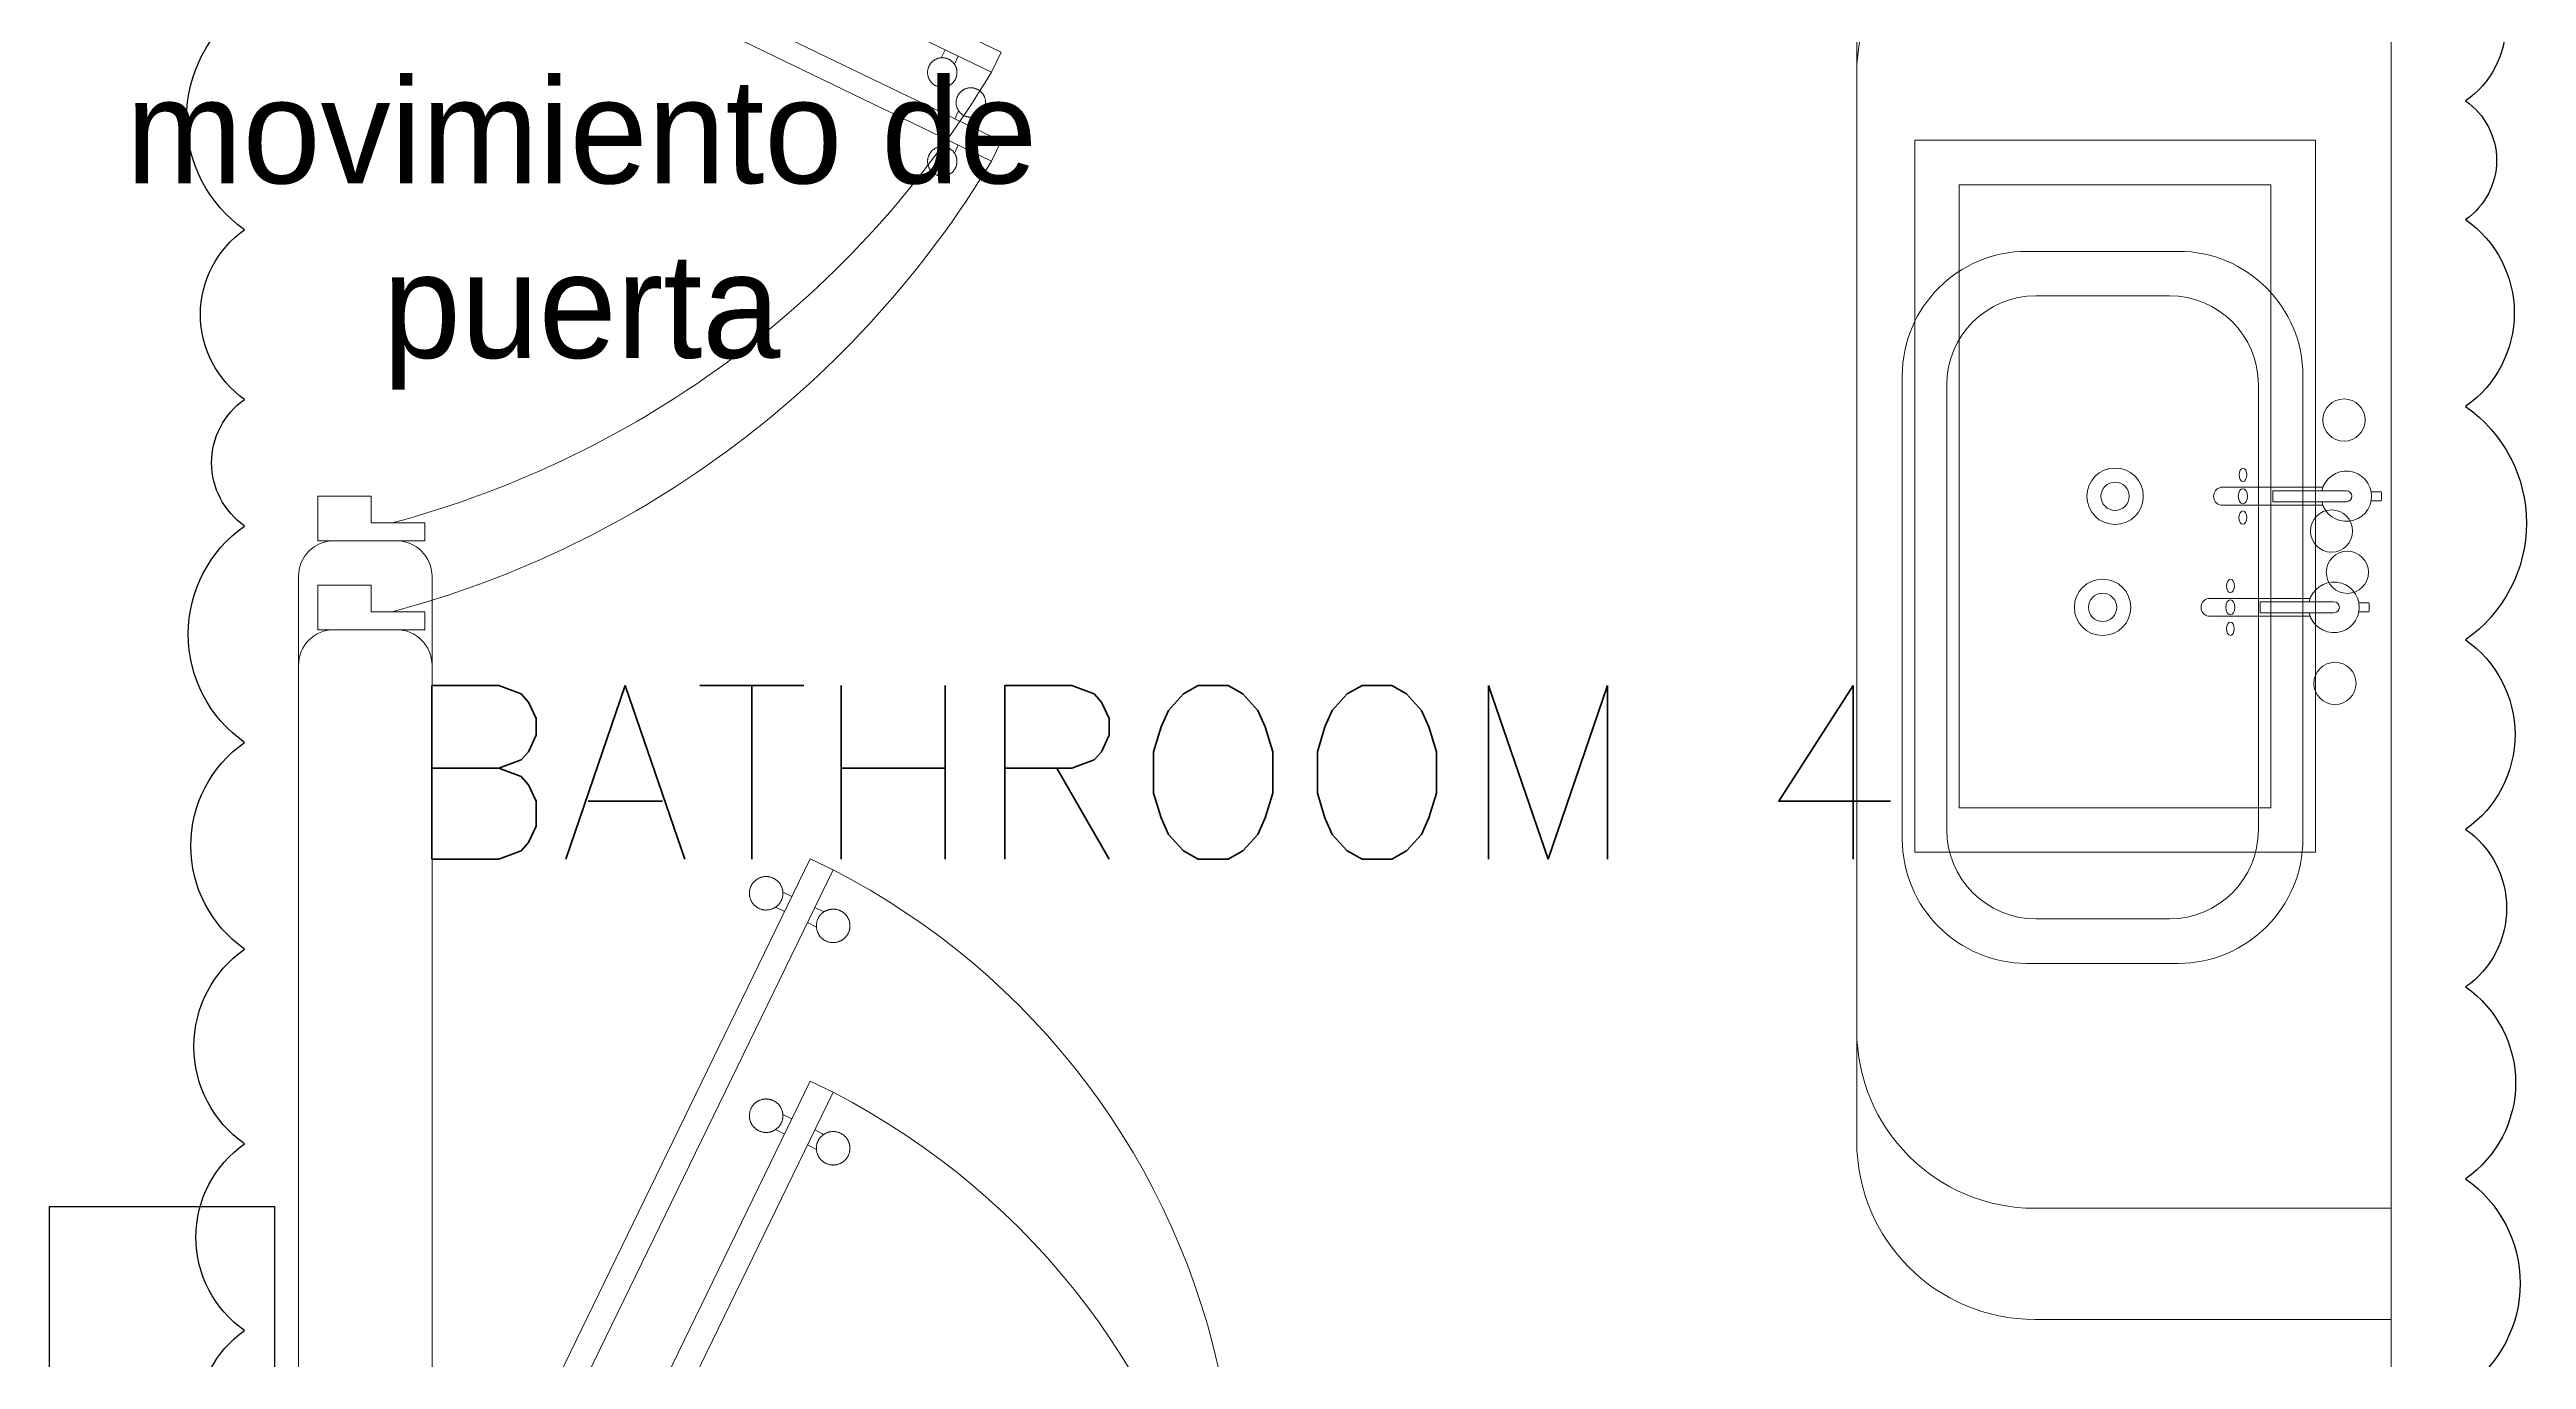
# Model space of a CAD drawing. Header units: metres. Extents: x -232 to 581, y 30 to 789.
# Drawn here: x 222.183 to 224.965, y 675.376 to 676.848 of the extents above; entities that cross this region are included whole.
import ezdxf

# ---------------------------------------------------------------- set-up
doc = ezdxf.new("R2010")
doc.units = ezdxf.units.M
doc.layers.add('1', color=1, linetype='Continuous')
doc.layers.add('MOBILIARIOS', color=252, linetype='Continuous')
for name, color, linetype, lineweight in [('A-DOOR', 35, 'Continuous', 5), ('A-WALL', 250, 'Continuous', 20), ('baños', 140, 'Continuous', 0), ('textos', 7, 'Continuous', 0)]:
    doc.layers.add(name, color=color, linetype=linetype, lineweight=lineweight)
doc.styles.get("Standard").update_dxf_attribs({"font": 'arial.ttf'})

# ---------------------------------------------------------------- blocks, each defined once
blk = doc.blocks.new('P90')
at = {"layer": 'A-DOOR'}
for p, q in [((-0.0476, -0.8576), (0.6364, -0.5264)), ((0.6473, -0.5489), (0.6364, -0.5264)), ((-0.0368, -0.88), (0.6473, -0.5489)), ((0.5843, -0.5517), (0.58, -0.5427)), ((0.5992, -0.5445), (0.5949, -0.5355)), ((0.5952, -0.5741), (0.5995, -0.5831)), ((0.6101, -0.5669), (0.6144, -0.5759)), ((-0.0368, -0.88), (-0.0476, -0.8576))]:
    blk.add_line(p, q, dxfattribs=at)
for points in [[(-0.06, -0.02), (-0.06, -0.05), (-0.12, -0.05), (-0.12, 0), (0, 0), (0, -0.02)], [(-0.0668, -0.88), (-0.0668, -0.85), (-0.1268, -0.85), (-0.1268, -0.9), (-0.0068, -0.9), (-0.0068, -0.88)]]:
    blk.add_lwpolyline(points, close=True, dxfattribs=at)
blk.add_arc((-0.3259, -1.105), 1.1228, 31.0139, 75.0797, dxfattribs=at)
for points in [[(0.5812, -0.5096), (0.5857, -0.5096), (0.5933, -0.5141), (0.5977, -0.5218), (0.5977, -0.5306), (0.5933, -0.5383), (0.5856, -0.5427), (0.5767, -0.5427), (0.5691, -0.5383), (0.5647, -0.5306), (0.5647, -0.5217), (0.5691, -0.514), (0.5768, -0.5096), (0.5812, -0.5096)], [(0.6133, -0.5758), (0.6177, -0.5758), (0.6254, -0.5803), (0.6298, -0.5879), (0.6298, -0.5968), (0.6253, -0.6045), (0.6176, -0.6089), (0.6088, -0.6089), (0.6011, -0.6044), (0.5967, -0.5967), (0.5967, -0.5879), (0.6011, -0.5802), (0.6088, -0.5758), (0.6133, -0.5758)]]:
    blk.add_open_spline(points, degree=2, dxfattribs=at)
blk = doc.blocks.new('A$C3685e79b')
at = {"layer": 'A-DOOR'}
for p, q in [((0.0125, 0.05), (0.3248, 0.6926)), ((0.038, 0.0376), (0.3503, 0.6802)), ((0.3248, 0.6926), (0.3503, 0.6802)), ((0.3042, 0.6503), (0.294, 0.6552)), ((0.296, 0.6333), (0.2858, 0.6383)), ((0.3215, 0.621), (0.3317, 0.616)), ((0.3297, 0.6379), (0.3399, 0.6329)), ((0.038, 0.0376), (0.0125, 0.05))]:
    blk.add_line(p, q, dxfattribs=at)
for points in [[(0, 0), (0.025, 0), (0.025, 0.025), (0.0125, 0.025), (0.0125, 0.1), (0, 0.1), (0, 0)], [(0.8, 0), (0.775, 0), (0.775, 0.025), (0.7875, 0.025), (0.7875, 0.1), (0.8, 0.1), (0.8, 0)]]:
    blk.add_lwpolyline(points, dxfattribs=at)
blk.add_arc((-0.0309, -0.0619), 0.8343, 11.1901, 62.8126, dxfattribs=at)
for points in [[(0.294, 0.6539), (0.294, 0.659), (0.289, 0.6677), (0.2802, 0.6727), (0.2702, 0.6727), (0.2614, 0.6677), (0.2564, 0.6589), (0.2564, 0.6489), (0.2614, 0.6401), (0.2702, 0.6351), (0.2803, 0.6351), (0.289, 0.6401), (0.294, 0.6489), (0.294, 0.6539)], [(0.3693, 0.6173), (0.3693, 0.6224), (0.3642, 0.6311), (0.3555, 0.6361), (0.3454, 0.6361), (0.3367, 0.6311), (0.3316, 0.6224), (0.3317, 0.6123), (0.3367, 0.6035), (0.3454, 0.5985), (0.3555, 0.5985), (0.3643, 0.6036), (0.3693, 0.6123), (0.3693, 0.6173)]]:
    blk.add_open_spline(points, degree=2, dxfattribs=at)
blk = doc.blocks.new('A$C8d867532')
at = {"layer": 'baños', "linetype": 'Continuous'}
blk.add_line((0.0395, 0.4062, 0), (0.1223, 0.4062, 0.0004), dxfattribs=at)
at = {"layer": 'baños'}
for points in [[(0.0743, 0.8), (0.5243, 0.8), (0.5243, 0), (0.0743, 0)], [(0.1243, 0.75), (0.4743, 0.75), (0.4743, 0.05), (0.1243, 0.05)]]:
    blk.add_lwpolyline(points, close=True, dxfattribs=at)
at = {"layer": 'baños', "linetype": 'Continuous'}
blk.add_lwpolyline([(0.0672, 0.3939, -9.082434), (0.0672, 0.4062)], format="xyb", dxfattribs=at)
for points, elevation in [([(0.0114, 0.405), (0.0005, 0.405), (0, 0.4043), (0, 0.3957)], 0), ([(0, 0.3957), (0.0005, 0.395), (0.0114, 0.395)], 0), ([(0.1223, 0.4062), (0.1223, 0.3939)], 0.0004)]:
    blk.add_lwpolyline(points, dxfattribs=dict(at, elevation=elevation))
at = {"layer": 'baños', "linetype": 'Continuous', "elevation": 0}
for points in [[(0.0333, 0.4, -0.385153), (0.0395, 0.4062), (0.0395, 0.4062)], [(0.0333, 0.4, 0.385153), (0.0395, 0.3939), (0.0395, 0.3939)], [(0.0661, 0.4101), (0.1804, 0.4101, -0.363105), (0.1887, 0.4, -0.363105), (0.1804, 0.39), (0.0661, 0.39)]]:
    blk.add_lwpolyline(points, format="xyb", dxfattribs=at)
at = {"layer": 'baños', "linetype": 'Continuous', "extrusion": (1.31781e-06, -1, -8.43443e-26), "elevation": -0.3939}
blk.add_lwpolyline([(0.1223, 0.0004), (0.0395, 0)], close=True, dxfattribs=at)
at = {"layer": 'baños', "linetype": 'Continuous'}
for centre, radius in [((0.0422, 0.4857), 0.0237), ((0.2993, 0.4), 0.0317), ((0.2993, 0.4), 0.0159), ((0.0384, 0.3146), 0.0237)]:
    blk.add_circle(centre, radius, dxfattribs=at)
at = {"layer": 'baños', "linetype": 'Continuous', "extrusion": (3.61622e-27, 8.43443e-26, -1)}
for centre, major_axis, ratio in [((0.1557, 0.424), (0.00005, -0.0075), 0.581577), ((0.1558, 0.4), (0, -0.0085), 0.599546), ((0.1558, 0.376), (0.00005, -0.0075), 0.581577)]:
    blk.add_ellipse(centre, major_axis=major_axis, ratio=ratio, dxfattribs=at)
at = {"layer": 'baños', "linetype": 'Continuous', "flags": 8}
for tag, p in [('TRADENAME', (0.1887, 0.4, 0)), ('MODELNUMBER', (0.1887, 0.4, 0)), ('MATERIAL', (0.1888, 0.4, 0)), ('PRODUCT', (0.1888, 0.4, 0))]:
    blk.add_attdef(tag, p, '', height=0.0000254, rotation=270.0001, dxfattribs=at)
at = {"layer": 'baños', "linetype": 'Continuous'}
for tag, p in [('MATERIAL', (0.299, 0.3999)), ('PRODUCT', (0.299, 0.3999)), ('TRADENAME', (0.2991, 0.3999)), ('MODELNUMBER', (0.2991, 0.3999))]:
    blk.add_attdef(tag, p, '', height=0.0000254, rotation=90.0001, dxfattribs=at)
blk = doc.blocks.new('21.11.2025 LN09 2DO NIVEL')
at = {"layer": 'A-WALL', "color": 18, "true_color": 0x000000}
for p, q in [((263.4785, 159.9614), (263.4785, 157.8314)), ((261.2385, 158.9514), (261.1685, 158.9514)), ((261.1285, 155.5414), (261.1285, 158.9114)), ((261.2785, 158.9114), (261.2785, 158.0317))]:
    blk.add_line(p, q, dxfattribs=at)
for centre, start, end in [((261.1685, 158.9114), 90, 180), ((261.2385, 158.9114), 0, 90)]:
    blk.add_arc(centre, 0.04, start, end, dxfattribs=at)
at = {"layer": 'baños', "color": 18, "true_color": 0x000000}
for p, q in [((262.8785, 159.6014, 0), (262.8785, 158.4014, 0)), ((263.0785, 158.2014, 0), (263.4785, 158.2014, 0))]:
    blk.add_line(p, q, dxfattribs=at)
blk.add_arc((263.0785, 158.4014, 0), 0.2, 180, 270, dxfattribs=at)
at = {"color": 18, "true_color": 0x000000}
blk.add_blockref('A$C3685e79b', (261.3785, 157.9014), dxfattribs=at)
at = {"layer": '1', "color": 18, "true_color": 0x000000}
ref = blk.add_blockref('A$C8d867532', (263.4679, 158.6014, 0), dxfattribs=dict(at, xscale=-1))
ref.add_attrib('MATERIAL', 'VITREOUS CHINA', (263.169, 159.0013, 0), dxfattribs={"layer": 'baños', "linetype": 'Continuous', "height": 0.0000254, "rotation": 89.9999})
ref.add_attrib('PRODUCT', 'BATHROOM SINK', (263.1689, 159.0013, 0), dxfattribs={"layer": 'baños', "linetype": 'Continuous', "height": 0.0000254, "rotation": 89.9999})
ref.add_attrib('TRADENAME', 'VOX', (263.1689, 159.0013, 0), dxfattribs={"layer": 'baños', "linetype": 'Continuous', "height": 0.0000254, "rotation": 89.9999})
ref.add_attrib('MODELNUMBER', 'K-5373', (263.1688, 159.0013, 0), dxfattribs={"layer": 'baños', "linetype": 'Continuous', "height": 0.0000254, "rotation": 89.9999})
ref.add_attrib('MATERIAL', 'BRASS', (263.2791, 159.0015, 0), dxfattribs={"layer": 'baños', "linetype": 'Continuous', "height": 0.0000254, "rotation": 269.9999})
ref.add_attrib('PRODUCT', 'FAUCETS', (263.2792, 159.0015, 0), dxfattribs={"layer": 'baños', "linetype": 'Continuous', "height": 0.0000254, "rotation": 269.9999})
ref.add_attrib('TRADENAME', 'PURIST', (263.2792, 159.0015, 0), dxfattribs={"layer": 'baños', "linetype": 'Continuous', "height": 0.0000254, "rotation": 269.9999})
ref.add_attrib('MODELNUMBER', 'K-14404-4A', (263.2793, 159.0015, 0), dxfattribs={"layer": 'baños', "linetype": 'Continuous', "height": 0.0000254, "rotation": 269.9999})
at = {"layer": 'A-DOOR', "color": 18, "true_color": 0x000000, "xscale": -1, "rotation": 180}
blk.add_blockref('P90', (261.2703, 158.9514), dxfattribs=at)
at = {"layer": 'baños', "color": 18, "linetype": 'Continuous', "true_color": 0x000000, "flags": 8}
for tag, p in [('TRADENAME', (265.5139, 159.7825, 0)), ('MODELNUMBER', (265.5139, 159.7825, 0)), ('PRODUCT', (265.5139, 159.7825, 0)), ('MATERIAL', (265.5139, 159.7824, 0)), ('MODELNUMBER', (266.6886, 159.7825, 0)), ('PRODUCT', (266.6886, 159.7825, 0)), ('TRADENAME', (266.6886, 159.7825, 0)), ('MATERIAL', (266.6886, 159.7824, 0))]:
    blk.add_attdef(tag, p, '', height=0.0000254, rotation=180.0001, dxfattribs=at)
at = {"layer": 'textos', "color": 18, "true_color": 0x000000, "insert": (261.1111, 158.5937), "char_height": 0.195, "width": 3.404877, "attachment_point": 7}
blk.add_mtext('{\\Fromans|c0; BATHROOM 4}', dxfattribs=at)
blk = doc.blocks.new('A$C58f5b6b7')
at = {"layer": 'MOBILIARIOS'}
for points in [[(0, 0.2526), (2, 0.2526), (2, 0), (0, 0)], [(0.382, 0.1596), (0.382, 0.1691), (1.618, 0.1691), (1.618, 0.1596)]]:
    blk.add_lwpolyline(points, close=True, dxfattribs=at)
for points in [[(1.6059, 0.1595), (1.5823, 0.1372), (1, 0.1372), (0.4177, 0.1372), (0.3941, 0.1595)], [(1.5823, 0.1372), (1.54, 0.0973), (0.46, 0.0973), (0.4177, 0.1372)]]:
    blk.add_lwpolyline(points, dxfattribs=at)
for points, degree in [([(0.4512, 0.2382, -0.0047), (0.4469, 0.2461, -0.0047), (0.4415, 0.2461, -0.0047), (0.4325, 0.2461, -0.0047), (0.4368, 0.237, -0.0047)], 3), ([(0.4368, 0.237, -0.0047), (0.4526, 0.2031, -0.0047), (0.4683, 0.1691, -0.0047)], 2), ([(0.4885, 0.1691, -0.0047), (0.4698, 0.2037, -0.0047), (0.4512, 0.2382, -0.0047)], 2), ([(1.5115, 0.1691, -0.0047), (1.5302, 0.2037, -0.0047), (1.5488, 0.2382, -0.0047)], 2), ([(1.5632, 0.237, -0.0047), (1.5474, 0.2031, -0.0047), (1.5317, 0.1691, -0.0047)], 2), ([(1.5488, 0.2382, -0.0047), (1.5531, 0.2461, -0.0047), (1.5585, 0.2461, -0.0047), (1.5675, 0.2461, -0.0047), (1.5632, 0.237, -0.0047)], 3), ([(0.4368, 0.0172, -0.0047), (0.4554, 0.0572, -0.0047), (0.474, 0.0973, -0.0047)], 2), ([(0.4951, 0.0973, -0.0047), (0.4731, 0.0566, -0.0047), (0.4512, 0.016, -0.0047)], 2), ([(1.5049, 0.0973), (1.5269, 0.0566), (1.5488, 0.016)], 2), ([(1.5632, 0.0172), (1.5446, 0.0572), (1.526, 0.0973)], 2)]:
    blk.add_open_spline(points, degree=degree, dxfattribs=at)
for points in [[(0.4512, 0.016, -0.0047), (0.4469, 0.0081, -0.0047), (0.4415, 0.0081, -0.0047), (0.4325, 0.0081, -0.0047), (0.4368, 0.0172, -0.0047)], [(1.5488, 0.016), (1.5531, 0.0081), (1.5585, 0.0081), (1.5675, 0.0081), (1.5632, 0.0172)]]:
    blk.add_open_spline(points, degree=3, knots=[-0.08544201, -0.08544201, -0.08544201, -0.08544201, -0.04272101, 0, 0, 0, 0], dxfattribs=at)
blk = doc.blocks.new('A$C160d384d')
at = {"layer": 'baños'}
for p, q in [((0.2143, 0.8), (0.3843, 0.8)), ((0.2243, 0.75), (0.3743, 0.75)), ((0.0743, 0.14), (0.0743, 0.66)), ((0.1243, 0.15), (0.1243, 0.65)), ((0.4743, 0.65), (0.4743, 0.15)), ((0.5243, 0.66), (0.5243, 0.14)), ((0.3743, 0.05), (0.2243, 0.05)), ((0.3843, 0), (0.2143, 0))]:
    blk.add_line(p, q, dxfattribs=at)
at = {"layer": 'baños', "linetype": 'Continuous'}
for p, q in [((0.0005, 0.405, 0), (0, 0.4043, 0)), ((0, 0.4043, 0), (0, 0.3957, 0)), ((0, 0.3957, 0), (0.0005, 0.395, 0)), ((0.0114, 0.405, 0), (0.0005, 0.405, 0)), ((0.0005, 0.395, 0), (0.0114, 0.395, 0)), ((0.0395, 0.4062, 0), (0.0395, 0.4062, 0)), ((0.0395, 0.4062, 0), (0.1223, 0.4062, 0.0004)), ((0.0395, 0.3939, 0), (0.0395, 0.3939, 0)), ((0.0661, 0.4101, 0), (0.1804, 0.4101, 0)), ((0.1804, 0.39, 0), (0.0661, 0.39, 0)), ((0.1223, 0.4062, 0.0004), (0.1223, 0.3939, 0.0004))]:
    blk.add_line(p, q, dxfattribs=at)
at = {"layer": 'baños', "linetype": 'Continuous', "extrusion": (1.31781e-06, -1, -8.43443e-26)}
for p, q in [((0.1223, 0.3939, 0.0004), (0.0395, 0.3939, 0)), ((0.0395, 0.3939, 0), (0.1223, 0.3939, 0.0004))]:
    blk.add_line(p, q, dxfattribs=at)
at = {"layer": 'baños', "linetype": 'Continuous'}
for centre, radius in [((0.0422, 0.4857), 0.0237), ((0.2993, 0.4), 0.0317), ((0.2993, 0.4), 0.0159), ((0.0384, 0.3146), 0.0237)]:
    blk.add_circle(centre, radius, dxfattribs=at)
at = {"layer": 'baños'}
for centre, radius, start, end in [((0.2143, 0.66), 0.14, 90, 180), ((0.3843, 0.66), 0.14, 0, 90), ((0.2243, 0.65), 0.1, 90, 180), ((0.3743, 0.65), 0.1, 0, 90), ((0.2143, 0.14), 0.14, 180, 270), ((0.2243, 0.15), 0.1, 180, 270), ((0.3743, 0.15), 0.1, 270, 360), ((0.3843, 0.14), 0.14, 270, 0)]:
    blk.add_arc(centre, radius, start, end, dxfattribs=at)
at = {"layer": 'baños', "linetype": 'Continuous'}
for centre, radius, start, end in [((0.0395, 0.4), 0.0285, 12.564, 347.4316), ((0.0398, 0.3997, 0), 0.00653, 92.8714, 177.1287), ((0.0398, 0.4004, 0), 0.00653, 182.8714, 267.1287), ((0.1786, 0.4001, 0), 0.0101, 359.5645, 79.3894), ((0.1786, 0.4, 0), 0.0101, 280.6108, 0.4357)]:
    blk.add_arc(centre, radius, start, end, dxfattribs=at)
at = {"layer": 'baños', "linetype": 'Continuous', "extrusion": (3.61622e-27, 8.43443e-26, -1)}
for centre, major_axis, ratio in [((0.1557, 0.424), (0.00005, -0.0075), 0.581577), ((0.1558, 0.4), (0, -0.0085), 0.599546), ((0.1558, 0.376), (0.00005, -0.0075), 0.581577)]:
    blk.add_ellipse(centre, major_axis=major_axis, ratio=ratio, dxfattribs=at)
at = {"layer": 'baños', "linetype": 'Continuous', "flags": 8}
for tag, p in [('TRADENAME', (0.1887, 0.4, 0)), ('MODELNUMBER', (0.1887, 0.4, 0)), ('MATERIAL', (0.1888, 0.4, 0)), ('PRODUCT', (0.1888, 0.4, 0))]:
    blk.add_attdef(tag, p, '', height=0.0000254, rotation=270.0001, dxfattribs=at)
at = {"layer": 'baños', "linetype": 'Continuous'}
for tag, p in [('MATERIAL', (0.299, 0.3999)), ('PRODUCT', (0.299, 0.3999)), ('TRADENAME', (0.2991, 0.3999)), ('MODELNUMBER', (0.2991, 0.3999))]:
    blk.add_attdef(tag, p, '', height=0.0000254, rotation=90.0001, dxfattribs=at)
blk = doc.blocks.new('20.03.2026 LN 09 SEGUNDO NIVEL ARQ')
at = {"layer": 'A-WALL', "color": 5}
for p, q in [((81.7459, -42.8386), (81.7459, -44.8686)), ((79.5059, -43.8486), (79.4359, -43.8486)), ((79.3959, -47.1086), (79.3959, -43.8886)), ((79.5459, -43.8886), (79.5459, -44.9086))]:
    blk.add_line(p, q, dxfattribs=at)
for centre, start, end in [((79.4359, -43.8886), 90, 180), ((79.5059, -43.8886), 0, 90)]:
    blk.add_arc(centre, 0.04, start, end, dxfattribs=at)
at = {"layer": 'baños', "color": 5}
for p, q in [((81.1459, -43.2236, 0), (81.1459, -44.4236, 0)), ((81.3459, -44.6236, 0), (81.7459, -44.6236, 0))]:
    blk.add_line(p, q, dxfattribs=at)
for centre, start, end in [((81.3459, -43.2236, 0), 90, 180), ((81.3459, -44.4236, 0), 180, 270)]:
    blk.add_arc(centre, 0.2, start, end, dxfattribs=at)
at = {"color": 5}
ref = blk.add_blockref('A$C160d384d', (81.7213, -44.2235), dxfattribs=dict(at, xscale=-1))
ref.add_attrib('MATERIAL', 'VITREOUS CHINA', (81.4223, -43.8233), dxfattribs={"layer": 'baños', "linetype": 'Continuous', "height": 0.0000254, "rotation": 269.9999})
ref.add_attrib('PRODUCT', 'BATHROOM SINK', (81.4223, -43.8233), dxfattribs={"layer": 'baños', "linetype": 'Continuous', "height": 0.0000254, "rotation": 269.9999})
ref.add_attrib('TRADENAME', 'VOX', (81.4223, -43.8235), dxfattribs={"layer": 'baños', "linetype": 'Continuous', "height": 0.0000254, "rotation": 269.9999})
ref.add_attrib('MODELNUMBER', 'K-5373', (81.4222, -43.8235), dxfattribs={"layer": 'baños', "linetype": 'Continuous', "height": 0.0000254, "rotation": 269.9999})
ref.add_attrib('MATERIAL', 'BRASS', (81.5325, -43.8236, 0), dxfattribs={"layer": 'baños', "linetype": 'Continuous', "height": 0.0000254, "rotation": 89.9999})
ref.add_attrib('PRODUCT', 'FAUCETS', (81.5326, -43.8236, 0), dxfattribs={"layer": 'baños', "linetype": 'Continuous', "height": 0.0000254, "rotation": 89.9999})
ref.add_attrib('TRADENAME', 'PURIST', (81.5326, -43.8236, 0), dxfattribs={"layer": 'baños', "linetype": 'Continuous', "height": 0.0000254, "rotation": 89.9999})
ref.add_attrib('MODELNUMBER', 'K-14404-4A', (81.5327, -43.8236, 0), dxfattribs={"layer": 'baños', "linetype": 'Continuous', "height": 0.0000254, "rotation": 89.9999})
blk.add_blockref('A$C3685e79b', (79.6459, -45.0486), dxfattribs=at)
at = {"layer": 'A-DOOR', "color": 5, "xscale": -1, "rotation": 180}
blk.add_blockref('P90', (79.5377, -43.8486), dxfattribs=at)
at = {"layer": 'MOBILIARIOS', "color": 5, "rotation": 90}
blk.add_blockref('A$C58f5b6b7', (79.3689, -46.4967, 0.0047), dxfattribs=at)
at = {"layer": 'baños', "color": 5, "linetype": 'Continuous', "flags": 8}
for tag, p in [('MODELNUMBER', (83.7813, -42.9175, 0)), ('MATERIAL', (83.7813, -42.9176, 0)), ('PRODUCT', (83.7813, -42.9176, 0)), ('TRADENAME', (83.7813, -42.9176, 0)), ('MODELNUMBER', (84.956, -42.9175, 0)), ('TRADENAME', (84.956, -42.9176, 0)), ('MATERIAL', (84.956, -42.9176, 0)), ('PRODUCT', (84.956, -42.9176, 0))]:
    blk.add_attdef(tag, p, '', height=0.0000254, rotation=180.0001, dxfattribs=at)
at = {"layer": 'baños', "color": 5, "linetype": 'Continuous'}
for tag, p, rotation in [('TRADENAME', (85.8912, -56.9933), 180.0001), ('MODELNUMBER', (85.8912, -56.9934), 180.0001), ('MATERIAL', (85.8914, -56.9932), 180.0001), ('PRODUCT', (85.8914, -56.9933), 180.0001), ('MODELNUMBER', (86.6008, -56.9934), 179.9999), ('MATERIAL', (86.6008, -56.9932), 179.9999), ('PRODUCT', (86.6008, -56.9933), 179.9999), ('TRADENAME', (86.6008, -56.9933), 179.9999)]:
    blk.add_attdef(tag, p, '', height=0.0000254, rotation=rotation, dxfattribs=at)
at = {"layer": 'textos', "color": 5, "insert": (79.3785, -44.1064), "char_height": 0.195, "width": 3.404877, "attachment_point": 7}
blk.add_mtext('{\\Fromans|c0; BATHROOM 4}', dxfattribs=at)

msp = doc.modelspace()

# ---------------------------------------------------------------- linework, layer by layer
at = {"color": 6}
for points in [[(224.8965, 676.9642, -0.520567), (224.8965, 676.7906, -0.520567), (224.8965, 676.6572, -0.520567), (224.8965, 676.4474, -0.520567), (224.8965, 676.1851, -0.520567), (224.8965, 675.9721, -0.520567), (224.8965, 675.7951, -0.520567), (224.8965, 675.5795, -0.520567), (224.8965, 675.3444, -0.520567)], [(222.4022, 675.2075, -0.520567), (222.4022, 675.4089, -0.520567), (222.4022, 675.6188, -0.520567), (222.4022, 675.8376, -0.520567), (222.4022, 676.0698, -0.520567), (222.4022, 676.313, -0.520567), (222.4022, 676.4552, -0.520567), (222.4022, 676.6459, -0.520567), (222.4022, 676.8963, -0.520567)]]:
    msp.add_lwpolyline(points, format="xyb", dxfattribs=at)

# ---------------------------------------------------------------- block references
at = {"color": 1}
for name, p in [('20.03.2026 LN 09 SEGUNDO NIVEL ARQ', (143.0668, 720.0451)), ('21.11.2025 LN09 2DO NIVEL', (-38.6658, 517.345))]:
    msp.add_blockref(name, p, dxfattribs=at)

# ---------------------------------------------------------------- texts
at = {"color": 6, "insert": (222.2415, 676.8157), "char_height": 0.117677, "attachment_point": 1}
msp.add_mtext_dynamic_manual_height_columns('\\pxqc;{\\fCentury Gothic|b0|i0|c0|p34;movimiento de puerta}', width=1.078156, gutter_width=0.0869, heights=[0.525], dxfattribs=at)

doc.saveas('drawing.dxf')
